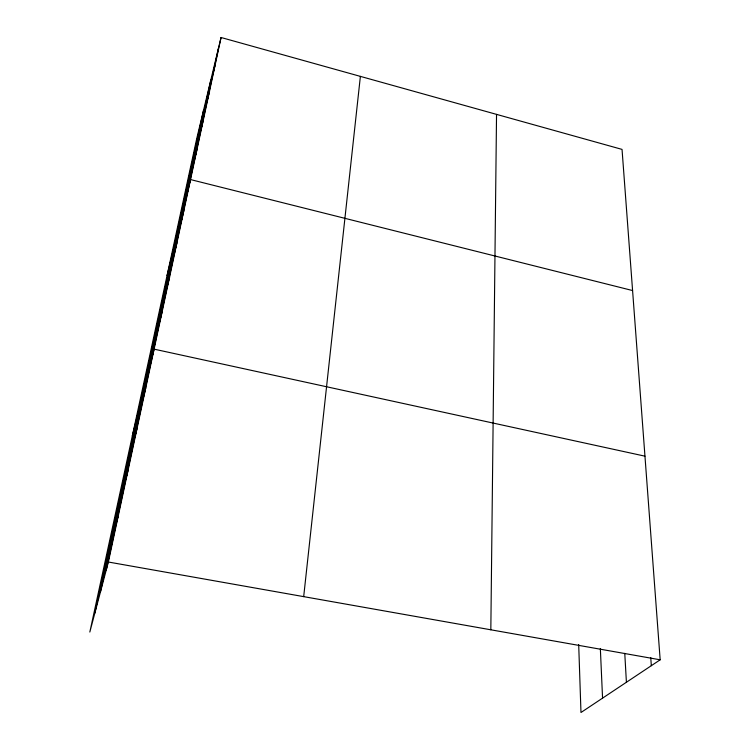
<?xml version="1.0" encoding="UTF-8"?>
<svg xmlns="http://www.w3.org/2000/svg" width="750" height="750" viewBox="0 0 750 750"><rect width="100%" height="100%" fill="white"/><g stroke="black" fill="none" stroke-linecap="round" stroke-linejoin="round"><path stroke-width="1.12" d="M490.828 629.794L496.537 114.375M303.684 596.634L360.384 76.378M94.837 613.134L203.503 110.456M100.406 592.078L210.844 79.95M106.275 569.925L218.4 48.544M221.053 37.5L196.772 138.403L89.831 632.044L108.366 562.022L221.053 37.5L622.041 149.4L660.169 659.803L580.978 712.5L578.691 644.494M212.775 74.7L215.419 63.712M206.925 101.878L209.569 90.966M200.85 130.134L203.475 119.316M194.531 159.544L197.137 148.819M167.062 275.569L190.528 179.569L632.587 290.55M181.284 221.128L183.853 210.666M174.347 253.387L176.888 243.084M167.109 287.025L169.622 276.909M159.562 322.144L162.028 312.225M132.328 435.881L154.097 349.144L644.953 456.169M143.419 397.181L145.8 387.778M134.784 437.334L137.109 428.241M125.738 479.419L127.988 470.663M116.241 523.556L118.425 515.203M108.366 562.022L660.169 659.803M650.756 657.591L651.319 665.691M624.769 653.362L626.409 682.266M600.347 648.553L602.559 698.137"/></g></svg>
